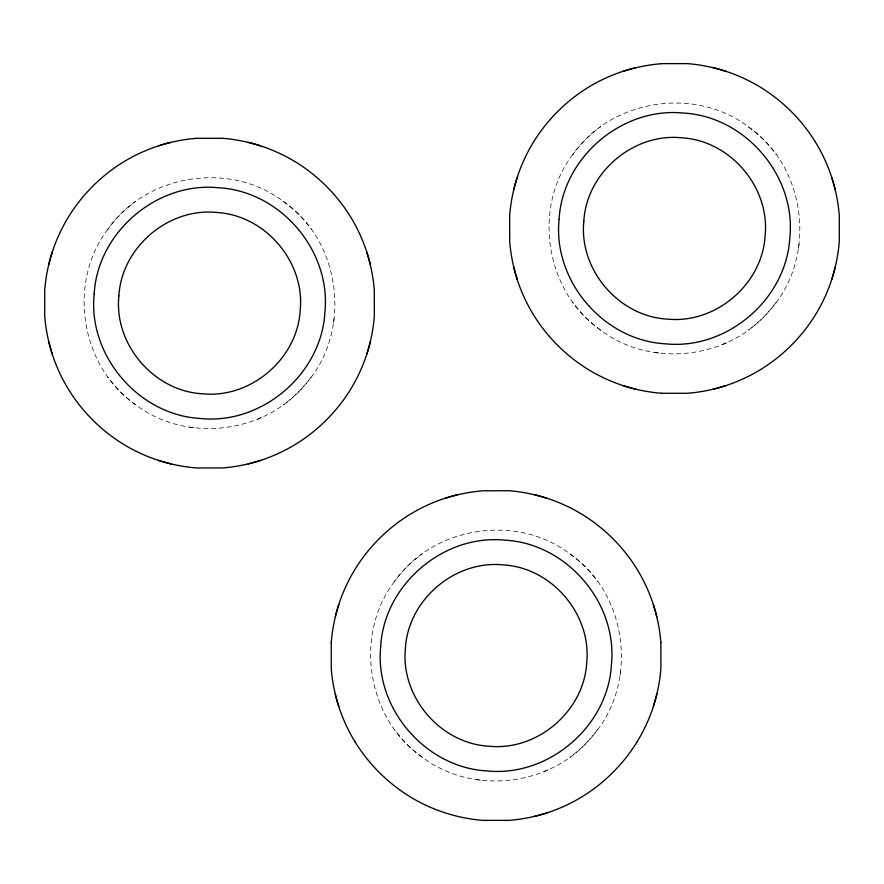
<?xml version="1.0" encoding="UTF-8"?>
<svg xmlns="http://www.w3.org/2000/svg" width="884" height="884" viewBox="0 0 884 884"><rect width="100%" height="100%" fill="white"/><g stroke="black" fill="none" stroke-linecap="round" stroke-linejoin="round"><path stroke-width="0.66" stroke-dasharray="4.42 3.31" d="M333.577 323.047L334.428 316.152M620.115 675.464L620.955 668.569M798.517 248.36L799.357 241.465M107.87 229.276C67.051 282.681 80.477 366.595 135.683 404.795C186.336 443.238 264.802 433.922 305.079 384.739C352.517 332.152 341.788 241.531 283.388 201.464C230.006 160.7 146.037 174.004 107.87 229.276A126.047 126.047 0 0 1 135.683 201.464M572.799 154.59C531.98 207.994 545.417 291.919 600.612 330.108C651.265 368.551 729.731 359.247 770.008 310.052C817.457 257.476 806.727 166.844 748.317 126.788C694.934 86.024 610.966 99.317 572.799 154.59A126.047 126.047 0 0 1 600.612 126.788M394.397 581.694C353.578 635.099 367.004 719.024 422.209 757.212C472.863 795.655 551.329 786.351 591.606 737.157C639.055 684.57 628.325 593.949 569.915 553.892C516.532 513.118 432.563 526.422 394.397 581.694A126.047 126.047 0 0 1 422.209 553.892M257.366 419.303L264.106 416.231M722.294 344.616L729.035 341.544M543.892 771.721L550.633 768.649M654.547 352.495L661.442 353.346M189.618 427.182L196.513 428.022M476.144 779.6L483.04 780.45M135.683 404.795A126.047 126.047 0 0 1 107.87 376.982M283.388 201.464A126.047 126.047 0 0 1 311.201 229.276M311.201 376.982A126.047 126.047 0 0 1 283.388 404.795M748.317 126.788A126.047 126.047 0 0 1 776.13 154.59M776.13 302.306A126.047 126.047 0 0 1 748.317 330.108M600.612 330.108A126.047 126.047 0 0 1 572.799 302.306M422.209 757.212A126.047 126.047 0 0 1 394.397 729.411M597.728 729.411A126.047 126.047 0 0 1 569.915 757.212M569.915 553.892A126.047 126.047 0 0 1 597.728 581.694"/><path stroke-width="1.33" d="M331.246 642.569L331.246 668.525A165.297 165.297 0 0 0 338.815 706.636M533.505 142.059C547.152 119.948 565.97 101.13 588.081 87.483A164.899 164.899 0 0 1 635.872 67.67M637.021 741.941C623.375 764.052 604.557 782.87 582.446 796.517A164.899 164.899 0 0 1 534.654 816.33M661.486 63.626L687.443 63.626A165.297 165.297 0 0 1 725.554 71.261M222.514 138.313L196.557 138.313A165.297 165.297 0 0 0 158.446 145.882M661.486 393.269L687.443 393.269A165.297 165.297 0 0 0 725.554 385.7M815.435 142.059C801.777 119.948 782.959 101.13 760.848 87.483A164.899 164.899 0 0 0 713.056 67.67M355.103 741.941C368.75 764.052 387.568 782.87 409.679 796.517A164.899 164.899 0 0 0 457.47 816.33A165.297 165.297 0 0 0 483.084 820.374L509.04 820.374A165.297 165.297 0 0 0 547.152 812.805M660.889 642.569L660.889 668.525A165.297 165.297 0 0 1 653.309 706.636M52.289 252.039A165.297 165.297 0 0 0 44.708 290.151L44.708 316.107A165.297 165.297 0 0 0 52.344 354.219M222.448 138.302A165.297 165.297 0 0 1 260.559 145.882M366.716 252.039A165.297 165.297 0 0 1 374.297 290.151L374.352 316.107A165.297 165.297 0 0 1 366.783 354.219M260.614 460.376A165.297 165.297 0 0 1 222.514 467.956L196.557 467.945A165.297 165.297 0 0 1 158.512 460.376M48.764 264.537A164.899 164.899 0 0 1 68.576 216.746C82.212 194.635 101.041 175.817 123.152 162.17A164.899 164.899 0 0 1 170.943 142.357M248.128 142.357A164.899 164.899 0 0 1 295.919 162.17C318.03 175.817 336.848 194.635 350.495 216.746A164.899 164.899 0 0 1 370.308 264.537M370.308 341.721A164.899 164.899 0 0 1 350.495 389.512C336.848 411.624 318.03 430.442 295.919 444.088A164.899 164.899 0 0 1 248.128 463.901M170.943 463.901A164.899 164.899 0 0 1 123.152 444.088C101.041 430.442 82.223 411.624 68.565 389.512A164.899 164.899 0 0 1 48.764 341.721M831.711 279.532A165.297 165.297 0 0 0 839.292 241.431L839.292 215.475A165.297 165.297 0 0 0 831.711 177.43M661.552 393.269A165.297 165.297 0 0 1 623.441 385.7M517.284 279.532A165.297 165.297 0 0 1 509.703 241.431L509.648 215.475A165.297 165.297 0 0 1 517.284 177.43M623.441 71.261A165.297 165.297 0 0 1 661.552 63.692M513.692 189.861A164.899 164.899 0 0 1 533.505 142.059M835.236 267.034A164.899 164.899 0 0 1 815.424 314.837C801.788 336.948 782.959 355.766 760.848 369.413A164.899 164.899 0 0 1 713.056 389.225M815.424 142.059A164.899 164.899 0 0 1 835.236 189.861M635.872 389.225A164.899 164.899 0 0 1 588.081 369.413C565.97 355.766 547.152 336.948 533.505 314.837A164.899 164.899 0 0 1 513.692 267.034M331.235 642.635A165.297 165.297 0 0 1 338.815 604.523M444.972 498.366A165.297 165.297 0 0 1 483.084 490.797L509.04 490.731A165.297 165.297 0 0 1 547.152 498.366M355.103 741.941A164.899 164.899 0 0 1 335.29 694.139M335.29 616.966A164.899 164.899 0 0 1 355.103 569.163C368.75 547.052 387.568 528.234 409.679 514.587A164.899 164.899 0 0 1 457.47 494.775M653.309 604.534A165.297 165.297 0 0 1 660.889 642.635M534.654 494.775A164.899 164.899 0 0 1 582.446 514.587C604.557 528.234 623.375 547.052 637.021 569.163A164.899 164.899 0 0 1 656.834 616.966M656.834 694.139A164.899 164.899 0 0 1 637.021 741.941M118.876 295.985C113.892 344.34 153.849 391.137 202.392 393.778C250.747 398.761 297.543 358.816 300.184 310.273C305.168 261.918 265.222 215.121 216.679 212.48C168.325 207.497 121.528 247.443 118.876 295.985M405.413 648.414C400.43 696.769 440.376 743.554 488.918 746.206C537.273 751.19 584.07 711.233 586.711 662.691C591.705 614.336 551.749 567.539 503.206 564.898C454.851 559.915 408.054 599.871 405.413 648.414M583.816 221.309C578.832 269.664 618.778 316.461 667.321 319.102C715.675 324.085 762.472 284.129 765.124 235.586C770.108 187.231 730.151 140.445 681.608 137.793C633.253 132.81 586.457 172.767 583.816 221.309M94.168 294.052C87.814 355.589 138.689 415.148 200.458 418.497C261.995 424.85 321.555 373.976 324.903 312.207C331.257 250.669 280.383 191.11 218.613 187.762C157.076 181.408 97.516 232.282 94.168 294.052M380.695 646.48C374.341 708.007 425.215 767.566 486.985 770.925C548.522 777.268 608.081 726.394 611.43 664.624C617.783 603.098 566.909 543.538 505.14 540.179C443.602 533.837 384.043 584.711 380.695 646.48M559.097 219.376C552.743 280.902 603.617 340.462 665.387 343.821C726.924 350.163 786.484 299.289 789.832 237.52C796.186 175.993 745.311 116.434 683.542 113.075C622.005 106.732 562.445 157.606 559.097 219.376"/></g></svg>
